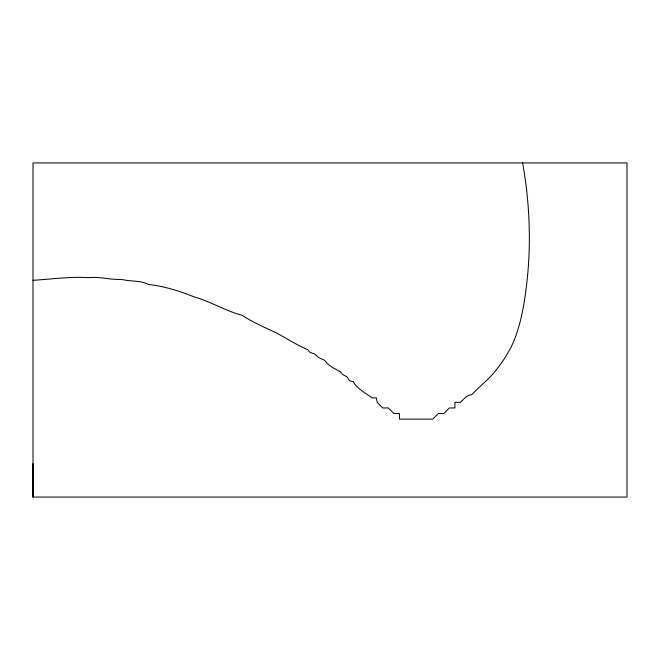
<?xml version="1.0" encoding="UTF-8"?>
<svg xmlns="http://www.w3.org/2000/svg" width="660" height="660" viewBox="0 0 660 660"><rect width="100%" height="100%" fill="white"/><g stroke="black" fill="none" stroke-linecap="round" stroke-linejoin="round"><path stroke-width="0.99" d="M33 497.071L33 162.929L627 162.929L627 497.071L33 497.071L33 463.658M33 280.302C51.595 279.197 69.688 276.449 88.547 277.637C99.775 276.474 110.632 280.03 121.828 279.386C130.647 281.878 140.407 280.038 148.681 284.526C164.53 286.201 179.569 291.2 194.345 296.917C210.672 301.603 225.456 310.86 242.005 315.282C253.126 322.525 265.295 327.649 277.266 333.333C287.323 338.893 297.157 345.139 307.675 349.643L309.878 352.275L314.49 353.917L319.085 357.844L324.761 360.335C328.325 366.085 335.206 368.791 340.783 372.091L342.565 374.55L347.127 376.876L349.453 380.647L353.298 381.851C357.373 388.583 364.93 392.923 371.283 397.204L371.662 397.93L376.258 397.807L377.231 402.394L382.734 407.962L388.303 407.962L393.871 413.531L399.44 413.531L399.44 419.1L432.712 419.1L438.281 413.531L443.85 413.531L449.353 407.962L454.921 407.962L454.921 402.394L460.49 402.394L466.059 396.825L469.738 394.985L471.553 394.796C479.927 386.034 489.679 378.757 496.939 368.981C502.466 361.993 507.226 354.593 511.31 346.706C519.701 328.845 523.446 309.35 525.962 289.872C531.556 247.657 530.071 204.715 522.629 162.929"/></g></svg>
